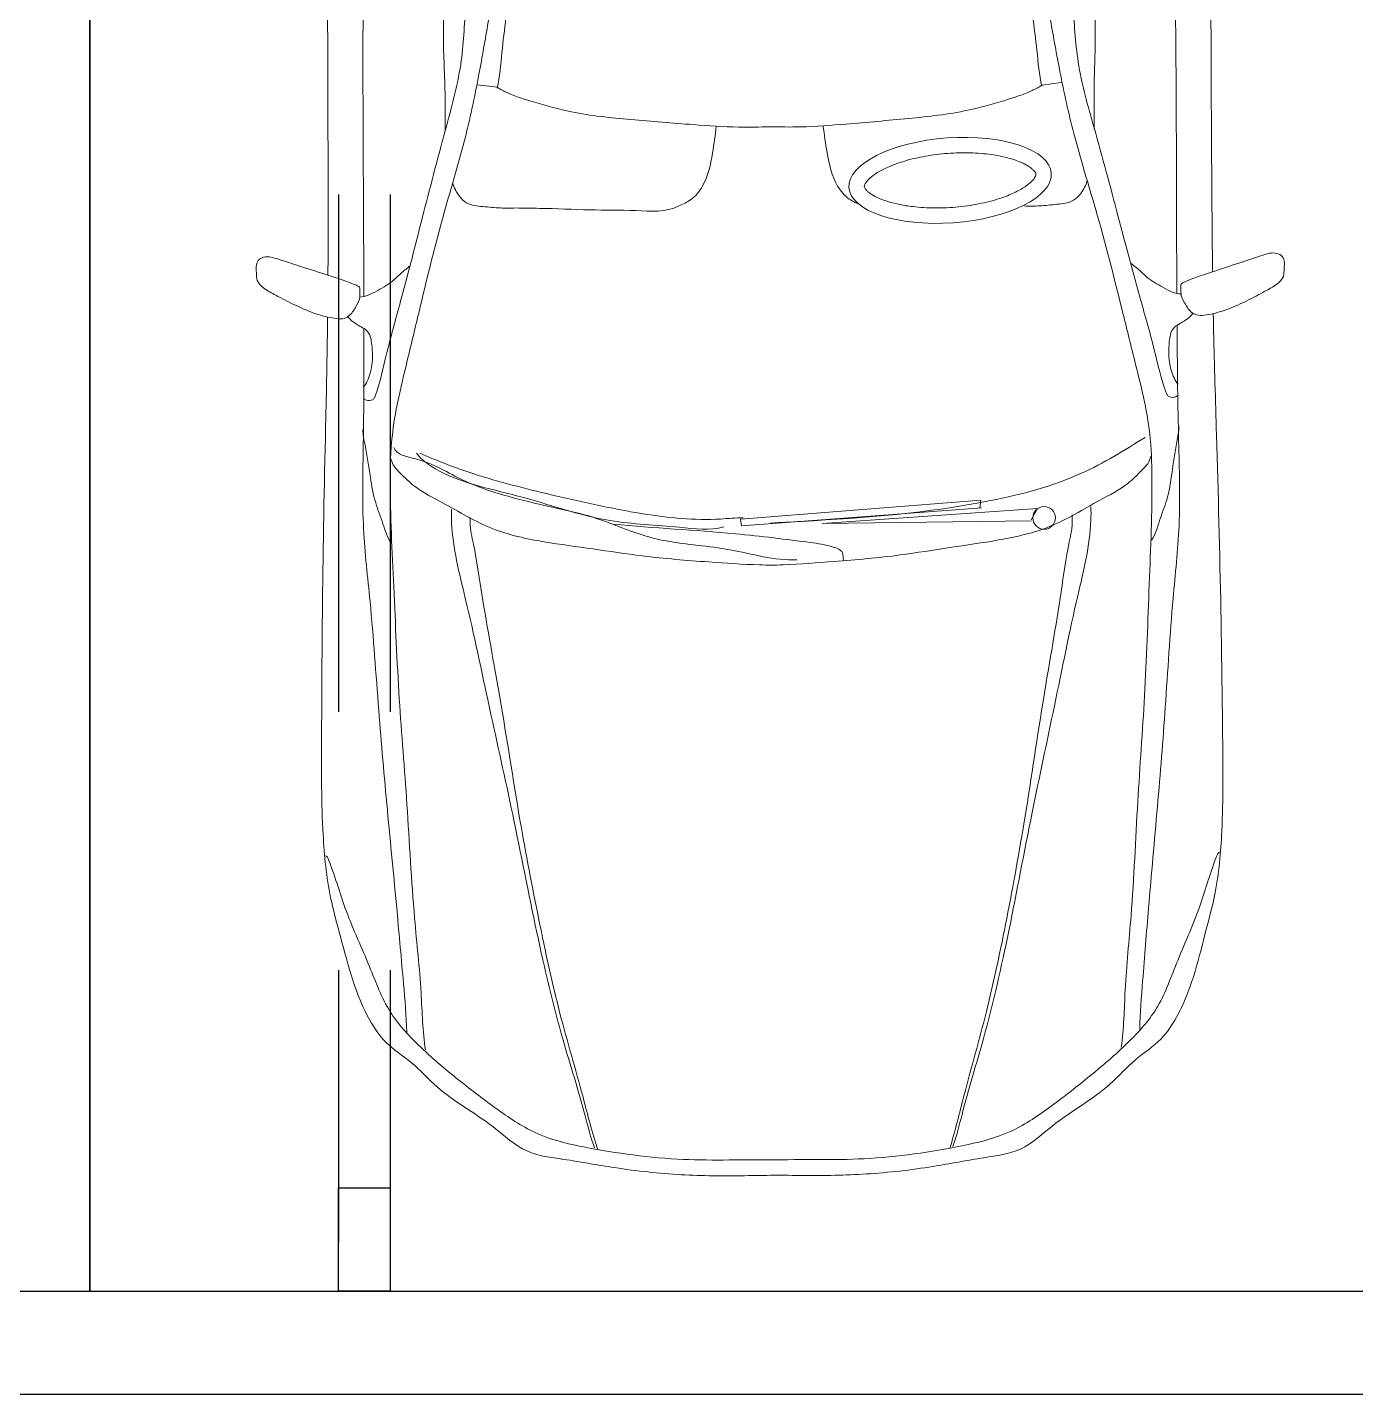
# Model space of a CAD drawing. Header units: millimetres. Extents: x 0 to 265, y 0 to 186.
# Drawn here: x 110.131 to 112.7, y 36.973 to 39.617 of the extents above; entities that cross this region are included whole.
import ezdxf

# ---------------------------------------------------------------- set-up
doc = ezdxf.new("R2010")
doc.units = ezdxf.units.MM
doc.linetypes.add('JIS_02_2.0', pattern=[3, 2, -1])
doc.layers.add('APOYOS', color=40, linetype='Continuous')
doc.layers.add('PROYECCION ESTRUCTURA', color=100, linetype='Continuous')
doc.layers.add('ARQ_Mobiliario', color=8, linetype='Continuous', lineweight=18)
doc.layers.add('MURO DE CARGA', color=18, linetype='Continuous', lineweight=30)

# ---------------------------------------------------------------- blocks, each defined once
blk = doc.blocks.new('A$C51B7106E')
at = {"layer": 'ARQ_Mobiliario'}
for p, q in [((0.8941, 3.3752), (0.4771, 3.346)), ((0.4771, 3.346), (0.4898, 3.368)), ((0.4898, 3.3698), (0.8941, 3.3752)), ((0.5851, 3.3446), (1.0496, 3.3796)), ((1.0515, 3.3668), (0.587, 3.33)), ((1.0496, 3.3796), (1.0515, 3.3668)), ((0.587, 3.33), (0.5887, 3.3446)), ((0.1808, 2.9737), (0.176, 2.9683)), ((1.8068, 2.9801), (1.8116, 2.9748)), ((0.4691, 2.5275), (0.4315, 2.5225)), ((1.522, 2.5316), (1.5596, 2.527))]:
    blk.add_line(p, q, dxfattribs=at)
blk.add_circle((0.4645, 3.3641), 0.022, dxfattribs=at)
blk.add_ellipse((0.6463, 2.7115), major_axis=(-0.1957, -0.014), ratio=0.418659, dxfattribs=at)
for points, knots in [([(0.9883, 4.6352), (0.969, 4.6351), (0.909, 4.6361), (0.8057, 4.6347), (0.6886, 4.6211), (0.5908, 4.6018), (0.5044, 4.5908), (0.4337, 4.5221), (0.3499, 4.4778), (0.2914, 4.4106), (0.2386, 4.3774), (0.2012, 4.3209), (0.1737, 4.2512), (0.1542, 4.1703), (0.1286, 4.0776), (0.1176, 3.9495), (0.1194, 3.7668), (0.1227, 3.5113), (0.1295, 3.2505), (0.1356, 3.0587), (0.1372, 2.9806), (0.1374, 2.9691)], [38.78424, 38.78424, 38.78424, 38.78424, 60.961987, 107.588603, 157.189146, 195.362433, 222.981141, 253.838408, 304.60715, 330.780341, 355.011019, 374.928268, 407.089401, 440.613242, 470.209076, 517.177842, 587.262834, 679.689371, 810.034061, 886.325869, 899.579988, 899.579988, 899.579988, 899.579988]), ([(0.9862, 4.6352), (1.0056, 4.6353), (1.0655, 4.6367), (1.1689, 4.6361), (1.286, 4.6234), (1.384, 4.6049), (1.4704, 4.5946), (1.5418, 4.5265), (1.6258, 4.4828), (1.6849, 4.4161), (1.738, 4.3833), (1.7758, 4.3271), (1.8038, 4.2576), (1.824, 4.1769), (1.8503, 4.0844), (1.8624, 3.9563), (1.8619, 3.7737), (1.8607, 3.5181), (1.8559, 3.2573), (1.8513, 3.0655), (1.8504, 2.9874), (1.8502, 2.9758)], [38.78424, 38.78424, 38.78424, 38.78424, 60.961987, 107.588603, 157.189146, 195.362433, 222.981141, 253.838408, 304.60715, 330.780341, 355.011019, 374.928268, 407.089401, 440.613242, 470.209076, 517.177842, 587.262834, 679.689371, 810.034061, 886.325869, 899.579988, 899.579988, 899.579988, 899.579988]), ([(0.9885, 4.6054), (0.9868, 4.6054), (0.9538, 4.6048), (0.8915, 4.6053), (0.7978, 4.6039), (0.7049, 4.5933), (0.6145, 4.5776), (0.5277, 4.5551), (0.453, 4.5042), (0.3772, 4.4453), (0.3054, 4.3842), (0.2404, 4.3129), (0.2079, 4.2192), (0.1619, 4.1206), (0.1446, 4.0532), (0.1284, 4.0114), (0.1252, 4.0105)], [22.587173, 22.587173, 22.587173, 22.587173, 24.47218, 60.415699, 94.073658, 131.741622, 167.449361, 199.388861, 233.366298, 269.934958, 309.623736, 341.659931, 378.649676, 422.568467, 462.988403, 466.814373, 466.814373, 466.814373, 466.814373]), ([(0.9863, 4.6054), (0.988, 4.6054), (1.021, 4.605), (1.0833, 4.6061), (1.177, 4.6053), (1.27, 4.5955), (1.3605, 4.5806), (1.4474, 4.5587), (1.5226, 4.5084), (1.5989, 4.4501), (1.6711, 4.3896), (1.7366, 4.3187), (1.7699, 4.2253), (1.8167, 4.1271), (1.8345, 4.0598), (1.851, 4.0181), (1.8542, 4.0173)], [22.587173, 22.587173, 22.587173, 22.587173, 24.47218, 60.415699, 94.073658, 131.741622, 167.449361, 199.388861, 233.366298, 269.934958, 309.623736, 341.659931, 378.649676, 422.568467, 462.988403, 466.814373, 466.814373, 466.814373, 466.814373]), ([(0.2796, 4.3533), (0.2789, 4.3218), (0.2728, 4.2437), (0.2613, 4.1001), (0.2452, 3.9238), (0.229, 3.7241), (0.2187, 3.5429), (0.1997, 3.3717), (0.2054, 3.2016), (0.2069, 3.0724), (0.2074, 2.9979), (0.2075, 2.9917)], [0, 0, 0, 0, 36.0488, 89.825759, 165.154061, 238.890616, 319.494426, 373.271384, 436.037531, 514.223717, 521.409632, 521.409632, 521.409632, 521.409632]), ([(1.6972, 4.3589), (1.6981, 4.3274), (1.7048, 4.2493), (1.7175, 4.1058), (1.7349, 3.9297), (1.7527, 3.7301), (1.7644, 3.5489), (1.7847, 3.3779), (1.7804, 3.2077), (1.7799, 3.0786), (1.78, 3.0041), (1.78, 2.9978)], [0, 0, 0, 0, 36.0488, 89.825759, 165.154061, 238.890616, 319.494426, 373.271384, 436.037531, 514.223717, 521.409632, 521.409632, 521.409632, 521.409632]), ([(0.9934, 3.4556), (0.9852, 3.4554), (0.9442, 3.454), (0.8606, 3.4477), (0.7529, 3.4387), (0.6473, 3.4209), (0.5499, 3.4078), (0.4486, 3.3854), (0.3713, 3.3362), (0.3073, 3.3045), (0.2777, 3.274), (0.2592, 3.2555), (0.2591, 3.2454)], [21.921761, 21.921761, 21.921761, 21.921761, 31.354982, 68.898305, 118.057673, 155.154927, 191.495615, 231.006951, 272.403623, 296.410848, 311.027552, 322.708625, 322.708625, 322.708625, 322.708625]), ([(0.9904, 3.4556), (0.9986, 3.4554), (1.0396, 3.4544), (1.1233, 3.4487), (1.231, 3.4405), (1.3368, 3.4236), (1.4342, 3.4113), (1.5358, 3.3897), (1.6135, 3.341), (1.6777, 3.3098), (1.7076, 3.2797), (1.7262, 3.2613), (1.7264, 3.2511)], [21.921761, 21.921761, 21.921761, 21.921761, 31.354982, 68.898305, 118.057673, 155.154927, 191.495615, 231.006951, 272.403623, 296.410848, 311.027552, 322.708625, 322.708625, 322.708625, 322.708625]), ([(0.2692, 3.2085), (0.3095, 3.2335), (0.4019, 3.2908), (0.6278, 3.3504), (0.8311, 3.3655), (0.9736, 3.3731), (0.9938, 3.374)], [0, 0, 0, 0, 54.051109, 124.138957, 264.529754, 287.614432, 287.614432, 287.614432, 287.614432]), ([(1.7801, 2.9363), (1.7803, 2.8723), (1.781, 2.7239), (1.7825, 2.47), (1.7806, 2.2046), (1.7815, 1.9378), (1.7708, 1.6897), (1.771, 1.418), (1.7625, 1.1703), (1.76, 0.9658), (1.7317, 0.819), (1.7205, 0.7198), (1.6799, 0.6575), (1.6192, 0.6446), (1.5314, 0.6073), (1.4231, 0.5768), (1.3056, 0.5561), (1.1747, 0.5569), (1.0699, 0.5509), (1.0049, 0.5511), (1.0007, 0.5511)], [544.929067, 544.929067, 544.929067, 544.929067, 618.323653, 714.981673, 835.923725, 922.647506, 1020.671658, 1120.585792, 1233.912311, 1305.200931, 1354.026344, 1405.450525, 1418.000514, 1435.425589, 1472.675224, 1529.175859, 1563.249036, 1609.159911, 1678.769511, 1683.63443, 1683.63443, 1683.63443, 1683.63443]), ([(0.2078, 2.9301), (0.2082, 2.8661), (0.2086, 2.7177), (0.2091, 2.4639), (0.2131, 2.1984), (0.2143, 1.9317), (0.2269, 1.6836), (0.2289, 1.4119), (0.2393, 1.1643), (0.2434, 0.9598), (0.2729, 0.8133), (0.2849, 0.7142), (0.326, 0.6521), (0.3867, 0.6398), (0.4748, 0.6032), (0.5834, 0.5735), (0.701, 0.5537), (0.8319, 0.5555), (0.9368, 0.5504), (1.0018, 0.5511), (1.006, 0.5511)], [544.929067, 544.929067, 544.929067, 544.929067, 618.323653, 714.981673, 835.923725, 922.647506, 1020.671658, 1120.585792, 1233.912311, 1305.200931, 1354.026344, 1405.450525, 1418.000514, 1435.425589, 1472.675224, 1529.175859, 1563.249036, 1609.159911, 1678.769511, 1683.63443, 1683.63443, 1683.63443, 1683.63443]), ([(0.1387, 2.8881), (0.1395, 2.8232), (0.141, 2.6188), (0.1427, 2.2687), (0.1421, 1.8527), (0.14, 1.4577), (0.1437, 1.123), (0.1406, 0.8572), (0.1529, 0.6315), (0.177, 0.4336), (0.1843, 0.2674), (0.2187, 0.1553), (0.2828, 0.1027), (0.3529, 0.0688), (0.4291, 0.017), (0.5594, 0.0276), (0.7127, 0.0051), (0.8728, 0.0041), (0.9704, 0.0004), (1.0084, 0)], [930.531307, 930.531307, 930.531307, 930.531307, 1004.928128, 1164.855753, 1331.756468, 1481.864795, 1617.611394, 1715.41739, 1786.394964, 1876.620542, 1943.407147, 1978.062656, 2006.165201, 2035.08282, 2068.368423, 2107.906157, 2179.115565, 2247.302703, 2290.875136, 2290.875136, 2290.875136, 2290.875136]), ([(1.8496, 2.8948), (1.8492, 2.8299), (1.8494, 2.6255), (1.8504, 2.2755), (1.8543, 1.8594), (1.8595, 1.4644), (1.8585, 1.1297), (1.8636, 0.864), (1.8531, 0.6382), (1.8305, 0.4401), (1.8246, 0.2739), (1.7911, 0.1615), (1.7273, 0.1084), (1.6575, 0.0739), (1.5818, 0.0216), (1.4514, 0.0311), (1.2983, 0.0074), (1.1381, 0.0051), (1.0406, 0.0007), (1.0026, 0)], [930.531307, 930.531307, 930.531307, 930.531307, 1004.928128, 1164.855753, 1331.756468, 1481.864795, 1617.611394, 1715.41739, 1786.394964, 1876.620542, 1943.407147, 1978.062656, 2006.165201, 2035.08282, 2068.368423, 2107.906157, 2179.115565, 2247.302703, 2290.875136, 2290.875136, 2290.875136, 2290.875136]), ([(0.4804, 2.6997), (0.4804, 2.6993), (0.4804, 2.699), (0.4807, 2.6981), (0.4809, 2.6976), (0.4817, 2.6961), (0.4822, 2.6953), (0.4838, 2.6932), (0.4848, 2.6921), (0.4874, 2.6896), (0.489, 2.6883), (0.4938, 2.6847), (0.4975, 2.6824), (0.5063, 2.6779), (0.5114, 2.6756), (0.5227, 2.6715), (0.5289, 2.6695), (0.5423, 2.666), (0.5496, 2.6645), (0.5696, 2.6611), (0.583, 2.6596), (0.611, 2.658), (0.6255, 2.658), (0.6547, 2.6594), (0.6694, 2.6609), (0.6978, 2.6652), (0.7116, 2.668), (0.7374, 2.6748), (0.7494, 2.6788), (0.7684, 2.6865), (0.7758, 2.6901), (0.7887, 2.6974), (0.7942, 2.7011), (0.8016, 2.7072), (0.8041, 2.7096), (0.8081, 2.714), (0.8095, 2.7159), (0.8111, 2.7188), (0.8115, 2.7198), (0.8121, 2.7214), (0.8122, 2.722), (0.8123, 2.7229), (0.8123, 2.7233), (0.8122, 2.724), (0.8121, 2.7244), (0.8117, 2.7255), (0.8114, 2.7263), (0.8102, 2.7281), (0.8094, 2.7292), (0.8071, 2.7317), (0.8057, 2.7331), (0.8021, 2.736), (0.8, 2.7375), (0.7937, 2.7415), (0.789, 2.744), (0.7782, 2.7487), (0.772, 2.7509), (0.7585, 2.755), (0.7511, 2.7568), (0.7354, 2.76), (0.7271, 2.7613), (0.7047, 2.7639), (0.6901, 2.7648), (0.6602, 2.7649), (0.6449, 2.7642), (0.6148, 2.7611), (0.6, 2.7588), (0.5717, 2.7529), (0.5584, 2.7492), (0.5365, 2.7417), (0.5275, 2.738), (0.5117, 2.7303), (0.5049, 2.7263), (0.4954, 2.7196), (0.4921, 2.7169), (0.4869, 2.7118), (0.4849, 2.7095), (0.4825, 2.706), (0.4818, 2.7047), (0.4809, 2.7026), (0.4806, 2.7018), (0.4804, 2.7006), (0.4803, 2.7002), (0.4804, 2.6998), (0.4804, 2.6997), (0.4804, 2.6997)], [0, 0, 0, 0, 0.090998, 0.090998, 0.181995, 0.181995, 0.272993, 0.272993, 0.36399, 0.36399, 0.454988, 0.454988, 0.600892, 0.600892, 0.746796, 0.746796, 0.8927, 0.8927, 1.038604, 1.038604, 1.277597, 1.277597, 1.51659, 1.51659, 1.755583, 1.755583, 1.994575, 1.994575, 2.233568, 2.233568, 2.418434, 2.418434, 2.6033, 2.6033, 2.734374, 2.734374, 2.865447, 2.865447, 2.964727, 2.964727, 3.064007, 3.064007, 3.163287, 3.163287, 3.262567, 3.262567, 3.361848, 3.361848, 3.461128, 3.461128, 3.560408, 3.560408, 3.659688, 3.659688, 3.816331, 3.816331, 3.972974, 3.972974, 4.129617, 4.129617, 4.28626, 4.28626, 4.534086, 4.534086, 4.781912, 4.781912, 5.029737, 5.029737, 5.277563, 5.277563, 5.477491, 5.477491, 5.677418, 5.677418, 5.817515, 5.817515, 5.957612, 5.957612, 6.061674, 6.061674, 6.165736, 6.165736, 6.269799, 6.269799, 6.283185, 6.283185, 6.283185, 6.283185]), ([(0.9971, 2.6083), (0.9763, 2.6081), (0.9265, 2.6092), (0.8363, 2.6017), (0.7288, 2.5924), (0.6252, 2.5813), (0.5464, 2.5588), (0.4979, 2.5437), (0.4751, 2.5314), (0.4691, 2.5275)], [21.876309, 21.876309, 21.876309, 21.876309, 45.663651, 78.990492, 125.47186, 169.571758, 197.895671, 219.355672, 227.531129, 227.531129, 227.531129, 227.531129]), ([(0.9934, 2.6082), (1.0142, 2.6082), (1.064, 2.6097), (1.1542, 2.6029), (1.2618, 2.5945), (1.3655, 2.5843), (1.4445, 2.5624), (1.493, 2.5476), (1.516, 2.5355), (1.522, 2.5316)], [21.876309, 21.876309, 21.876309, 21.876309, 45.663651, 78.990492, 125.47186, 169.571758, 197.895671, 219.355672, 227.531129, 227.531129, 227.531129, 227.531129])]:
    blk.add_open_spline(points, degree=3, knots=knots, dxfattribs=at)
for points, start_tangent, end_tangent in [([(0.6411, 4.5796), (0.6233, 4.5174), (0.5819, 4.371), (0.5328, 4.1624), (0.4877, 3.9338), (0.4446, 3.7273), (0.3995, 3.5147), (0.3741, 3.3684), (0.3742, 3.3423)], (-0.351026, -0.936366), (0.049282, -0.998785)), ([(0.6471, 4.5836), (0.6195, 4.4813), (0.5762, 4.3188), (0.5369, 4.1384), (0.5017, 3.9439), (0.4647, 3.7073), (0.4316, 3.5069), (0.416, 3.4106), (0.4101, 3.3685), (0.4102, 3.3585)], (-0.296757, -0.954953), (-0.066867, -0.997762)), ([(1.3279, 4.5863), (1.3563, 4.4842), (1.4009, 4.3221), (1.4415, 4.1419), (1.4783, 3.9477), (1.5171, 3.7115), (1.5519, 3.5113), (1.5682, 3.4152), (1.5744, 3.3731), (1.5744, 3.3631)], (0.304253, -0.952591), (0.074707, -0.997206)), ([(1.3339, 4.5823), (1.3521, 4.5202), (1.3947, 4.3741), (1.4455, 4.166), (1.4923, 3.9378), (1.5371, 3.7316), (1.5839, 3.5194), (1.6104, 3.3732), (1.6105, 3.3472)], (0.358375, -0.933578), (-0.04143, -0.999141)), ([(1.6611, 4.3929), (1.6695, 4.2827), (1.682, 4.1385), (1.6968, 3.9182), (1.7116, 3.7139), (1.7223, 3.4976), (1.7291, 3.2913), (1.7254, 3.2071), (1.6978, 3.0668), (1.6741, 2.9681), (1.6247, 2.7736), (1.5832, 2.6252), (1.5575, 2.5061), (1.5398, 2.4059), (1.5281, 2.3297), (1.5226, 2.1655), (1.5192, 1.9912), (1.516, 1.7984), (1.5189, 1.558), (1.5213, 1.4113), (1.546, 1.2091), (1.5685, 1.0845), (1.6133, 0.8743), (1.648, 0.6901), (1.6561, 0.6501)], (0.149846, -0.988709), (-0.102816, -0.9947)), ([(0.3154, 4.3876), (0.3078, 4.2773), (0.2964, 4.1331), (0.2834, 3.9126), (0.2703, 3.7082), (0.2612, 3.4918), (0.2561, 3.2855), (0.2604, 3.2014), (0.2891, 3.0612), (0.3136, 2.9627), (0.3645, 2.7686), (0.4072, 2.6206), (0.4339, 2.5017), (0.4523, 2.4016), (0.4646, 2.3256), (0.4714, 2.1613), (0.4761, 1.9871), (0.4808, 1.7943), (0.4799, 1.5539), (0.4786, 1.4072), (0.4555, 1.2048), (0.4339, 1.0801), (0.3908, 0.8695), (0.3576, 0.6851), (0.3498, 0.645)], (-0.14207, -0.989857), (0.110631, -0.993862)), ([(0.8524, 3.4468), (0.8546, 3.4314), (0.8723, 3.4204), (0.9163, 3.4118), (1.0616, 3.3948), (1.2971, 3.376)], (0.216457, -0.976292), (0.994468, -0.105036)), ([(0.9426, 3.445), (1.0725, 3.4257), (1.1957, 3.4086), (1.2398, 3.3978), (1.3367, 3.363), (1.405, 3.3457), (1.4953, 3.324), (1.5878, 3.2914), (1.6804, 3.25), (1.7223, 3.2281)], (0.99861, 0.0527), (0.336607, -0.941645)), ([(1.727, 3.4133), (1.7432, 3.3753), (1.7573, 3.3353), (1.7675, 3.2853), (1.7778, 3.2232), (1.7819, 3.1932)], (0.605075, -0.796168), (-0.014631, -0.999893)), ([(0.2571, 3.4075), (0.2413, 3.3694), (0.2275, 3.3293), (0.2177, 3.2792), (0.2079, 3.217), (0.2041, 3.1869)], (-0.598799, -0.800899), (0.022489, -0.999747)), ([(1.0837, 3.3817), (1.1695, 3.3821), (1.3037, 3.3694), (1.4821, 3.3218), (1.6518, 3.263), (1.6783, 3.2389)], (0.96258, 0.270998), (0.557918, -0.829896)), ([(1.6717, 3.2389), (1.5769, 3.2759), (1.4271, 3.3171), (1.24, 3.356), (1.0903, 3.3663), (1.0463, 3.3639)], (-0.911453, 0.411403), (-0.999991, -0.004327)), ([(0.2279, 3.1233), (0.2252, 3.128), (0.2197, 3.1307), (0.2139, 3.131), (0.2092, 3.1297), (0.2055, 3.1266)], (-0.272742, 0.962087), (-0.590019, -0.807389)), ([(0.2278, 3.1239), (0.2517, 3.0383), (0.2807, 2.9325), (0.3217, 2.7798), (0.3678, 2.6102), (0.3986, 2.4826), (0.4091, 2.3683), (0.4198, 2.2355), (0.422, 2.1023), (0.4282, 1.8384), (0.4256, 1.6446), (0.4227, 1.5387), (0.3997, 1.4175), (0.3601, 1.2644), (0.3202, 1.1617), (0.3086, 1.1381), (0.2885, 1.1296), (0.265, 1.1278), (0.2532, 1.1278), (0.2398, 1.1294)], (0.3479, -0.937532), (-0.885624, 0.464403)), ([(1.7586, 3.13), (1.7354, 3.0441), (1.7072, 2.9382), (1.6674, 2.785), (1.6227, 2.6151), (1.5929, 2.4872), (1.5832, 2.3729), (1.5736, 2.2401), (1.5724, 2.1068), (1.5683, 1.8429), (1.5724, 1.6491), (1.5761, 1.5432), (1.6001, 1.4223), (1.6409, 1.2694), (1.6816, 1.167), (1.6934, 1.1436), (1.7136, 1.1352), (1.7371, 1.1336), (1.7489, 1.1337), (1.7623, 1.1354)], (-0.34052, -0.940237), (0.881947, 0.471349)), ([(1.7585, 3.1293), (1.7612, 3.1341), (1.7666, 3.1368), (1.7724, 3.1372), (1.7772, 3.1358), (1.7809, 3.1328)], (0.265171, 0.964201), (0.596347, -0.802727)), ([(0.2052, 3.1054), (0.2132, 3.0935), (0.2223, 3.0626), (0.2224, 3.0237), (0.2146, 2.9978), (0.1937, 2.9837), (0.1808, 2.9737)], (0.728369, -0.685185), (-0.732989, -0.680241)), ([(1.7814, 3.1116), (1.7735, 3.0996), (1.7646, 3.0687), (1.7648, 3.0298), (1.7728, 3.0039), (1.7938, 2.99), (1.8068, 2.9801)], (-0.722961, -0.690888), (0.738313, -0.674459)), ([(0.1998, 2.9299), (0.1928, 2.9485), (0.1805, 2.9655), (0.1693, 2.9718), (0.1555, 2.9723), (0.137, 2.969), (0.1073, 2.9598), (0.0723, 2.9443), (0.0374, 2.926), (0.0146, 2.9121), (0.0019, 2.8972), (0.0004, 2.8823), (0.0004, 2.8669), (0.0058, 2.8568), (0.0143, 2.8526), (0.043, 2.8565), (0.0817, 2.8694), (0.1326, 2.8861), (0.1644, 2.8968), (0.1935, 2.9081), (0.1993, 2.9119), (0.2004, 2.9198), (0.1998, 2.9294)], (0.007566, 0.999971), (-0.260401, 0.965501)), ([(1.7881, 2.9362), (1.795, 2.9548), (1.8071, 2.9718), (1.8183, 2.9783), (1.8321, 2.9788), (1.8507, 2.9757), (1.8804, 2.9668), (1.9155, 2.9515), (1.9506, 2.9336), (1.9735, 2.9198), (1.9863, 2.905), (1.9879, 2.8901), (1.988, 2.8747), (1.9827, 2.8646), (1.9742, 2.8603), (1.9455, 2.8639), (1.9067, 2.8766), (1.8557, 2.8928), (1.8238, 2.9034), (1.7946, 2.9144), (1.7887, 2.9181), (1.7877, 2.9261), (1.7881, 2.9356)], (-0.015425, 0.999881), (0.252804, 0.967518)), ([(1.788, 2.9374), (1.7718, 2.9336), (1.7532, 2.9243), (1.7221, 2.9041), (1.7017, 2.8854), (1.6924, 2.8775)], (-0.99923, -0.039233), (-0.623661, -0.781695)), ([(0.1999, 2.9312), (0.2162, 2.9275), (0.2348, 2.9183), (0.2661, 2.8984), (0.2867, 2.8798), (0.296, 2.872)], (0.999508, -0.031378), (0.629785, -0.776769)), ([(0.5029, 2.761), (0.4732, 2.7608), (0.4398, 2.7577), (0.4079, 2.7501), (0.3938, 2.7367), (0.3813, 2.7121)], (-0.998727, 0.05044), (-0.254503, -0.967072)), ([(0.8919, 2.6058), (0.8843, 2.6578), (0.8639, 2.7224), (0.8415, 2.7476), (0.8183, 2.7594)], (-0.125963, 0.992035), (-0.917778, 0.397095)), ([(1.0986, 2.6066), (1.1058, 2.6587), (1.1257, 2.7235), (1.1478, 2.7488), (1.171, 2.7608)], (0.118162, 0.992994), (0.914628, 0.404296)), ([(1.171, 2.7608), (1.2539, 2.7699), (1.343, 2.7686), (1.4407, 2.7656), (1.4863, 2.7648)], (0.877389, 0.47978), (0.998759, -0.049799)), ([(1.4863, 2.7648), (1.5161, 2.7649), (1.5495, 2.7621), (1.5815, 2.7548), (1.5956, 2.7414), (1.6083, 2.7169)], (0.9983, 0.058288), (0.262097, -0.965042)), ([(0.3675, 2.6117), (0.3678, 2.5286), (0.3657, 2.4137), (0.3659, 2.3569), (0.3672, 2.3436), (0.3737, 2.3376), (0.3878, 2.3337), (0.4038, 2.3333), (0.4118, 2.3343)], (0.011572, -0.999933), (0.9946, 0.103787)), ([(1.623, 2.6167), (1.6233, 2.5335), (1.6263, 2.4186), (1.6265, 2.3619), (1.6254, 2.3486), (1.6189, 2.3425), (1.6049, 2.3385), (1.5888, 2.3379), (1.5808, 2.3389)], (-0.003712, -0.999993), (-0.995385, 0.095967)), ([(0.4687, 2.5294), (0.4785, 2.4602), (0.4954, 2.3259), (0.5083, 2.1577), (0.5172, 1.9881), (0.5208, 1.7723), (0.5214, 1.6307), (0.5154, 1.4373), (0.5127, 1.3852), (0.5039, 1.3464), (0.4937, 1.3106), (0.4923, 1.2913)], (0.235257, -0.971933), (0.207292, -0.978279)), ([(1.5223, 2.5335), (1.5131, 2.4643), (1.4973, 2.3299), (1.4857, 2.1615), (1.4782, 1.9919), (1.4762, 1.7761), (1.4767, 1.6345), (1.4842, 1.4411), (1.4874, 1.389), (1.4965, 1.3503), (1.507, 1.3146), (1.5086, 1.2953)], (-0.22761, -0.973752), (-0.199596, -0.979878))]:
    blk.add_spline(points, degree=3, dxfattribs=dict(at, start_tangent=start_tangent, end_tangent=end_tangent))

msp = doc.modelspace()

# ---------------------------------------------------------------- linework, layer by layer
for points in [[(110.2524, 37.1733), (110.2524, 42.1733), (107.7524, 42.1733), (107.7524, 37.1733)], [(112.7524, 37.1733), (112.7524, 42.1733), (110.2524, 42.1733), (110.2524, 37.1733)]]:
    msp.add_lwpolyline(points, close=True)
at = {"layer": 'APOYOS'}
msp.add_lwpolyline([(110.8328, 37.1733), (110.7328, 37.1733), (110.7328, 37.3733), (110.8328, 37.3733)], close=True, dxfattribs=at)
at = {"layer": 'MURO DE CARGA'}
msp.add_lwpolyline([(101.2828, 37.1733), (120.7828, 37.1733), (120.7828, 36.9733), (101.2828, 36.9733)], close=True, dxfattribs=at)
at = {"layer": 'PROYECCION ESTRUCTURA', "linetype": 'JIS_02_2.0', "ltscale": 0.5, "transparency": 33554559}
for p, q in [((110.7328, 54.2938), (110.7328, 37.2688)), ((110.8328, 54.2938), (110.8328, 37.2688))]:
    msp.add_line(p, q, dxfattribs=at)

# ---------------------------------------------------------------- block references
at = {"layer": 'ARQ_Mobiliario', "rotation": 180}
msp.add_blockref('A$C51B7106E', (112.5622, 42.0327), dxfattribs=at)

doc.saveas('drawing.dxf')
